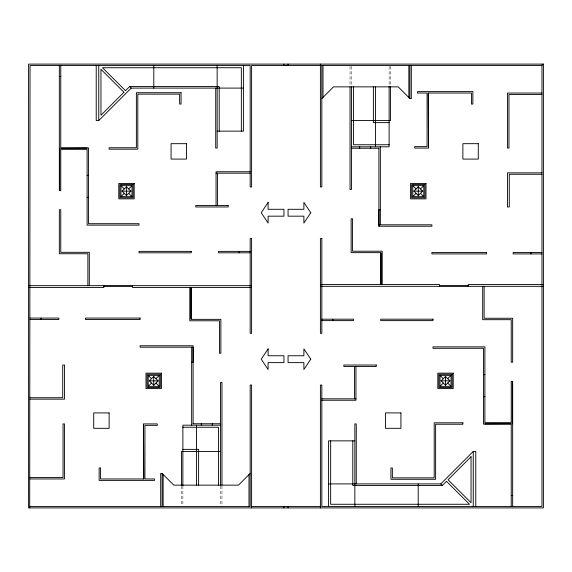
<?xml version="1.0" encoding="UTF-8"?>
<svg xmlns="http://www.w3.org/2000/svg" width="572" height="572" viewBox="0 0 572 572"><rect width="100%" height="100%" fill="white"/><g stroke="black" fill="none" stroke-linecap="round" stroke-linejoin="round"><path stroke-width="0.43" stroke-dasharray="2.86 2.15" d="M390.554 66.416L390.554 85.943M389.124 66.416L389.124 85.943M351.465 66.416L351.465 85.964M350.035 66.424L350.035 86.043M221.965 485.957L221.965 506.47M220.535 486.036L220.535 505.584M182.876 486.057L182.876 505.584M181.446 486.057L181.446 505.584"/><path stroke-width="0.86" d="M29.701 507.9L30.03 65.53L250.171 65.53L250.171 186.937L251.601 186.937L251.601 65.53L541.97 65.53L542.299 64.1M219.212 131.145L219.212 86.565L129.637 86.565L125.504 90.698L102.517 67.732L241.355 67.732L241.355 131.145M96.225 65.53L96.225 120.563L98.756 120.563L131.231 88.095L243.415 88.095M122.086 191.148L126.483 186.744L130.888 191.148L126.483 195.545L122.086 191.148L130.888 191.148M120.985 196.646L131.989 196.646L131.989 185.643L120.985 185.643L120.985 196.646L124.281 193.35M128.686 188.946L131.989 185.643M321.829 98.548L333.526 86.858L398.191 86.858L409.881 98.548L411.318 98.548L411.318 65.53M149.313 380.852L153.718 376.455L158.122 380.852L153.718 385.256L149.313 380.852L158.122 380.852M148.212 386.357L159.223 386.357L159.223 375.354L148.212 375.354L148.212 386.357L151.516 383.054M155.92 378.65L159.223 375.354M413.878 191.148L418.282 186.744L422.687 191.148L418.282 195.545L413.878 191.148L422.687 191.148M412.777 196.646L423.788 196.646L423.788 185.643L412.777 185.643L412.777 196.646L416.08 193.35M420.484 188.946L423.788 185.643M250.171 473.452L238.474 485.142L173.809 485.142L162.119 473.452L160.682 473.452L160.682 506.47M441.112 380.852L445.517 376.455L449.914 380.852L445.517 385.256L441.112 380.852L449.914 380.852M440.011 386.357L440.011 375.354L451.015 375.354L451.015 386.357L440.011 386.357L443.314 383.054M447.719 378.65L451.015 375.354M328.585 483.905L440.769 483.905L473.244 451.437L475.775 451.437L475.775 506.47M352.788 440.855L352.788 485.435L442.363 485.435L446.496 481.302L469.483 504.268L330.645 504.268L330.645 440.855M59.338 76.534L60.768 76.534M541.97 93.043L507.514 93.043L507.514 148.084L508.951 148.084L508.951 94.48L541.97 94.48M351.465 120.563L390.554 120.563L390.554 86.386M389.124 122.63L373.387 122.63L373.387 86.858M217.153 131.145L243.415 131.145L243.415 65.53M389.124 144.752L353.532 144.752L353.532 86.858M351.465 146.818L389.124 146.818L389.124 86.386M428.507 147.755L428.171 93.043L471.435 93.043L471.435 104.054L472.865 104.054L472.865 91.613L417.496 91.613L417.496 93.043L427.077 93.043L427.077 146.654L414.671 146.654L414.671 148.084L428.507 148.084L428.507 93.043M60.768 148.248L87.101 148.084M351.465 148.248L378.893 148.248M250.171 171.75L216.052 171.75L216.052 205.541M541.97 172.844L507.45 172.844L507.45 206.971L509.28 206.971L509.28 174.281L541.97 174.281M216.052 173.18L250.171 173.18M87.101 175.354L88.553 175.354M87.101 197.369L88.553 197.369M380.351 209.774L378.893 209.774L378.914 226.233M378.914 224.803L431.896 224.803L431.896 226.233L378.893 226.233L378.893 148.084M250.171 251.38L218.525 251.38L218.525 252.817L250.171 252.817M541.97 252.481L513.155 252.481L513.155 253.918L541.97 253.918M320.399 284.57L439.525 284.57L439.525 286.329M543.4 284.57L468.139 284.57L468.139 286.329M28.6 285.671L251.601 285.671M439.525 285.671L468.139 285.671M103.861 286.329L132.475 286.329M320.399 286.329L543.4 286.329M28.6 287.43L103.861 287.43L103.861 285.671M251.601 287.43L132.475 287.43L132.475 285.671M30.03 318.082L58.844 318.082L58.844 319.519L30.03 319.519M321.829 319.183L353.475 319.183L353.475 320.62L321.829 320.62M191.649 362.226L193.107 362.226L193.086 347.197L140.104 347.197L140.104 345.767L193.107 345.767L193.107 423.916M483.447 374.631L484.899 374.631M483.447 396.646L484.899 396.646M30.03 397.719L62.72 397.719L62.72 365.029L64.55 365.029L64.55 399.156L30.03 399.156M321.829 398.82L355.948 398.82M321.829 400.25L355.948 400.25L355.948 366.459M193.107 423.752L220.535 423.752M511.232 423.752L484.899 423.916M143.493 424.245L143.829 478.957L100.565 478.957L100.565 467.946L99.135 467.946L99.135 480.387L154.504 480.387L154.504 478.957L144.923 478.957L144.923 425.346L157.329 425.346L157.329 423.916L143.493 423.916L143.493 478.957M220.535 425.182L182.876 425.182L182.876 485.614M182.876 427.248L218.468 427.248L218.468 485.142M354.847 440.855L328.585 440.855L328.585 506.47M182.876 449.37L198.613 449.37L198.613 485.142M220.535 451.437L181.446 451.437L181.446 485.614M30.03 477.52L63.049 477.52L63.049 423.916L64.486 423.916L64.486 478.957L30.03 478.957M511.232 495.466L512.662 495.466M30.03 506.47L250.171 506.47L250.171 385.063L251.601 385.063L251.601 507.9M251.601 506.47L320.399 506.47M286 65.523L288.066 65.53L288.066 64.1M129.637 86.565L131.231 88.095M440.769 483.905L442.363 485.435M412.777 185.643L416.08 188.946M420.484 193.35L423.788 196.646M440.011 375.354L443.314 378.65M447.719 383.054L451.015 386.357M120.985 185.643L124.281 188.946M128.686 193.35L131.989 196.646M148.212 375.354L151.516 378.65M155.92 383.054L159.223 386.357M541.97 65.53L541.97 506.47L321.829 506.47L321.829 385.063L320.399 385.063L320.399 507.9M530.959 252.481L530.959 253.918M512.662 506.47L512.662 381.374L511.232 381.374L511.232 422.651L484.899 422.651L484.899 346.868L432.997 346.868L432.997 348.298L483.447 348.298L483.447 424.081L511.232 424.081L511.232 506.47M512.333 381.374L512.333 423.752M484.127 286.329L484.127 318.254L512.662 318.254L512.662 362.226L511.232 362.226L511.232 319.684L482.697 319.684L482.697 286.329M473.244 451.437L473.244 506.47M445.517 376.455L445.517 385.256M418.282 186.744L418.282 195.545M418.203 483.905L418.203 506.47M409.881 65.53L409.881 98.548M408.851 65.53L408.851 97.519M382.203 284.57L382.203 251.215L352.567 251.215L352.567 218.776L351.137 218.776L351.137 252.645L380.773 252.645L380.773 284.57M381.102 252.974L381.102 284.57M380.351 146.818L380.351 224.803M375.454 86.858L375.454 146.818M370.685 146.818L370.685 148.248M359.681 146.818L359.681 148.248M356.277 483.905L356.277 423.916L354.847 423.916L354.847 506.47M354.518 366.459L354.518 398.82M351.465 86.858L351.465 189.525L350.035 189.525L350.035 86.937M332.832 319.183L332.832 320.62M323.008 65.53L323.008 97.369M321.829 65.53L321.829 186.937L320.399 186.937L320.399 64.1M288.066 506.47L288.066 507.9M283.934 64.1L283.934 65.523M283.934 506.47L283.934 507.9M248.992 474.631L248.992 506.47M239.167 251.38L239.167 252.817M221.965 485.063L221.965 382.475L220.535 382.475L220.535 485.142M217.482 173.18L217.482 205.541M217.153 65.53L217.153 148.084L215.723 148.084L215.723 88.095M212.319 423.752L212.319 425.182M201.315 423.752L201.315 425.182M196.546 425.182L196.546 485.142M191.649 347.197L191.649 425.182M191.227 287.43L191.227 319.355L220.863 319.355L220.863 353.224L219.433 353.224L219.433 320.785L189.797 320.785L189.797 287.43M190.898 287.43L190.898 319.026M163.149 474.481L163.149 506.47M162.119 473.452L162.119 506.47M153.796 65.53L153.796 88.095M153.718 376.455L153.718 385.256M126.483 186.744L126.483 195.545M98.756 65.53L98.756 120.563M89.303 285.671L89.303 252.316L60.768 252.316L60.768 209.774L59.338 209.774L59.338 253.746L87.874 253.746L87.874 285.671M60.768 65.53L60.768 147.919L88.553 147.919L88.553 223.702L139.003 223.702L139.003 225.132L87.101 225.132L87.101 149.349L60.768 149.349L60.768 190.626L59.338 190.626L59.338 65.53M59.667 148.248L59.667 190.626M41.041 318.082L41.041 319.519M268.111 202.417L261.232 212.734L268.111 223.051L268.111 216.173L283.934 216.173L283.934 209.295L268.111 209.295L268.111 202.417M310.768 212.734L303.889 223.051L303.889 216.173L288.066 216.173L288.066 209.295L303.889 209.295L303.889 202.417L310.768 212.734M268.111 348.877L261.232 359.195L268.111 369.519L268.111 362.634L283.934 362.634L283.934 355.755L268.111 355.755L268.111 348.877M310.768 359.195L303.889 369.519L303.889 362.634L288.066 362.634L288.066 355.755L303.889 355.755L303.889 348.877L310.768 359.195M123.952 92.256L100.958 115.272L100.958 69.284L123.952 92.256M471.042 456.728L448.048 479.744L471.042 502.716L471.042 456.728M543.4 64.1L28.6 64.1L28.6 507.9L543.4 507.9L543.4 64.1M181.067 92.714L136.379 92.714L136.379 147.755L109.116 147.755L109.116 149.185L137.809 149.185L137.809 94.144L179.637 94.144L179.637 104.054L181.067 104.054L181.067 92.714M186.486 143.679L171.078 143.679L171.078 159.088L186.486 159.088L186.486 143.679M478.285 143.679L462.87 143.679L462.87 159.088L478.285 159.088L478.285 143.679M134.191 183.44L118.783 183.44L118.783 198.849L134.191 198.849L134.191 183.44M425.99 183.44L410.574 183.44L410.574 198.849L425.99 198.849L425.99 183.44M133.09 184.542L119.884 184.542L119.884 197.748L133.09 197.748L133.09 184.542M424.889 184.542L411.676 184.542L411.676 197.748L424.889 197.748L424.889 184.542M228.156 205.541L195.767 205.541L195.767 206.971L228.156 206.971L228.156 205.541M251.601 238.531L250.171 238.531L250.171 333.333L251.601 333.333L251.601 238.531M321.829 238.531L320.399 238.531L320.399 333.333L321.829 333.333L321.829 238.531M191.241 251.38L139.003 251.38L139.003 252.817L191.241 252.817L191.241 251.38M486.55 252.481L431.896 252.481L431.896 253.918L486.55 253.918L486.55 252.481M140.104 318.082L85.45 318.082L85.45 319.519L140.104 319.519L140.104 318.082M432.997 319.183L380.759 319.183L380.759 320.62L432.997 320.62L432.997 319.183M376.233 365.029L343.843 365.029L343.843 366.459L376.233 366.459L376.233 365.029M161.426 373.151L146.01 373.151L146.01 388.56L161.426 388.56L161.426 373.151M453.217 373.151L437.809 373.151L437.809 388.56L453.217 388.56L453.217 373.151M160.324 374.252L147.111 374.252L147.111 387.458L160.324 387.458L160.324 374.252M452.116 374.252L438.91 374.252L438.91 387.458L452.116 387.458L452.116 374.252M109.13 412.912L93.715 412.912L93.715 428.321L109.13 428.321L109.13 412.912M400.922 412.912L385.514 412.912L385.514 428.321L400.922 428.321L400.922 412.912M462.884 422.815L434.191 422.815L434.191 477.856L392.363 477.856L392.363 467.946L390.933 467.946L390.933 479.286L435.621 479.286L435.621 424.245L462.884 424.245L462.884 422.815"/></g></svg>
